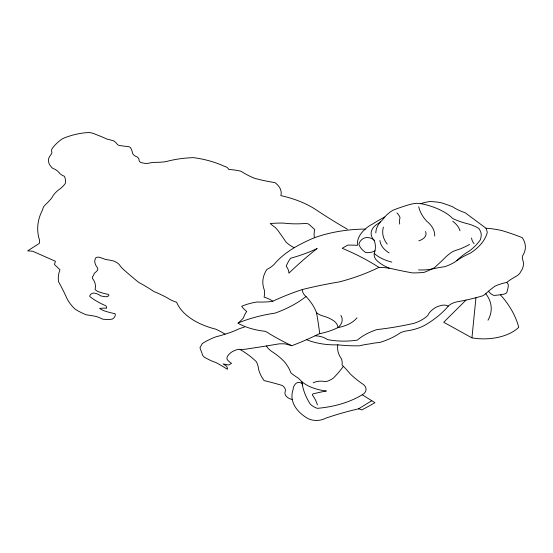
<?xml version="1.0" encoding="UTF-8"?>
<svg xmlns="http://www.w3.org/2000/svg" width="553" height="553" viewBox="0 0 553 553"><rect width="100%" height="100%" fill="white"/><g stroke="black" fill="none" stroke-linecap="round" stroke-linejoin="round"><path stroke-width="0.83" d="M500.347 294.742A181.156 104.593 0 0 1 518.742 327.307A40.68 23.482 0 0 1 471.937 337.862L475.96 297.708M465.985 300.085L443.713 322.254L471.937 337.862M358.544 408.854L371.782 400.725M362.277 394.801L374.934 402.688A235.454 135.934 0 0 1 361.773 409.897A24.38 14.074 0 0 0 358.745 408.805A221.635 127.964 0 0 0 325.399 418.324A12.726 7.348 0 0 1 306.936 417.985A55.722 32.171 0 0 1 293.104 389.54A21.132 12.201 0 0 1 295.973 383.402A3.608 2.088 0 0 1 300.479 382.704A3.608 2.088 0 0 1 302.422 385.158M306.59 339.68A49.404 28.521 0 0 0 337.821 344.83A100.128 57.809 0 0 0 359.36 345.825A53.129 30.671 0 0 1 369.674 343.918A40.023 23.108 0 0 1 379.558 342.528A66.678 38.496 0 0 0 400.199 332.892A16.943 9.781 0 0 1 406.123 330.991A40.715 23.509 0 0 0 425.008 325.157A125.144 72.249 0 0 0 447.405 307.157A16.369 9.449 0 0 1 457.725 301.703A150.222 86.731 0 0 0 482.651 295.827A16.334 9.429 0 0 0 485.769 293.684A146.642 84.664 0 0 1 495.135 286.053A43.099 24.885 0 0 1 506.735 282.417A78.989 45.602 0 0 1 514.49 277.212A18.284 10.555 0 0 0 520.815 271.544A35.095 20.261 0 0 0 522.398 258.935A27.816 16.058 0 0 1 522.55 255.921A43.556 25.148 0 0 0 522.226 237.645A184.412 106.466 0 0 0 502.283 230.691A58.058 33.519 0 0 0 485.976 228.223L465.08 212.684A45.885 26.489 0 0 1 452.727 206.836A99.975 57.719 0 0 0 440.7 202.633A43.127 24.899 0 0 0 429.937 201.534A30.671 17.71 0 0 0 420.805 203.691M347.325 229.198A635.452 366.874 0 0 1 315.881 209.67A88.515 51.104 0 0 0 280.869 195.624A29.406 16.977 0 0 0 274.931 182.608A116.738 67.397 0 0 1 254.166 178.156A81.077 46.811 0 0 1 241.108 171.299A40.728 23.516 0 0 0 228.714 169.474A7.811 4.507 0 0 0 223.896 166.107A76.058 43.915 0 0 0 193.626 157.66A72.554 41.89 0 0 0 165.693 161.697A49.044 28.314 0 0 1 153.554 162.368A38.516 22.238 0 0 0 146.732 163.612A31.334 18.09 0 0 1 140.787 162.499A6.297 3.636 0 0 1 139.024 160.294A8.095 4.673 0 0 0 137.179 156.948A9.546 5.516 0 0 1 132.506 153.036A36.74 21.214 0 0 0 130.335 147.451A4.583 2.647 0 0 0 127.833 146.538A79.694 46.01 0 0 1 119.607 145.515A3.989 2.302 0 0 1 117.243 144.222A19.79 11.426 0 0 0 113.752 140.918A56.655 32.71 0 0 0 106.777 139.017A121.142 69.941 0 0 0 95.856 134.462A17.032 9.83 0 0 0 89.662 132.554A37.196 21.477 0 0 0 76.784 134.151A43.673 25.217 0 0 0 67.86 136.646A25.583 14.772 0 0 0 61.507 139.349A73.508 42.436 0 0 0 52.77 147.692A11.274 6.512 0 0 0 51.671 151.411A7.728 4.459 0 0 1 51.394 154.011A38.724 22.355 0 0 0 48.36 159.485A33.899 19.569 0 0 0 49.556 164.635A53.593 30.94 0 0 0 51.339 166.965A6.83 3.947 0 0 0 53.786 168.783A15.38 8.883 0 0 1 57.837 171.326A38.309 22.12 0 0 1 60.139 173.829A15.415 8.896 0 0 0 64.279 176.213A29.551 17.06 0 0 1 65.316 183.396A38.828 22.417 0 0 1 59.012 189.589A42.719 24.664 0 0 0 51.761 197.967A146.4 84.519 0 0 1 44.51 205.612A20.765 11.993 0 0 0 42.616 209.801A111.374 64.3 0 0 0 38.841 237.852A25.251 14.578 0 0 1 39.318 243.403L27.65 250.868L32.696 251.235L55.418 261.258L54.471 264.534L59.994 269.726A68.855 39.754 0 0 0 58.507 281.636A522.502 301.668 0 0 1 66.885 298.323A73.273 42.305 0 0 0 75.263 309.279A72.09 41.62 0 0 0 86.206 314.802A96.727 55.846 0 0 1 95.78 316.385A32.655 18.85 0 0 1 102.623 319.15A21.733 12.546 0 0 0 112.197 319.15A10.542 6.083 0 0 0 115.1 313.724A58.777 33.933 0 0 1 103.473 310.565A15.131 8.737 0 0 1 99.713 308.387A29.786 17.198 0 0 1 106.549 308.194A6.995 4.037 0 0 0 105.692 305.726A77.932 44.993 0 0 1 89.793 296.546A5.924 3.422 0 0 1 93.554 292.993A10.804 6.242 0 0 1 100.39 295.758A22.95 13.251 0 0 0 105.519 296.747A3.747 2.164 0 0 0 108.768 295.661A2.081 1.203 0 0 0 106.715 294.078A44.012 25.41 0 0 1 99.367 292.005A8.585 4.956 0 0 1 95.095 289.343A33.422 19.293 0 0 0 92.482 278.463A7.583 4.376 0 0 1 92.683 276.472A11.91 6.878 0 0 0 94.148 273.465A31.369 18.111 0 0 0 97.625 270.092A11.095 6.401 0 0 0 97.28 267.403A18.526 10.694 0 0 1 95.399 264.154A18.18 10.5 0 0 1 95.89 257.691A4.168 2.406 0 0 1 99.022 257.173A51.858 29.938 0 0 1 105.478 259.461A42.083 24.297 0 0 1 113.545 260.981A18.408 10.631 0 0 1 119.172 264.472A64.141 37.03 0 0 0 122.642 268.723A664.547 383.671 0 0 0 138.623 282.362A194.725 112.425 0 0 1 153.9 291.514A115.536 66.706 0 0 1 167.753 298.129A30.401 17.551 0 0 0 176.642 302.277A67.908 39.208 0 0 0 215.629 329.125A71.952 41.544 0 0 1 225.03 334.157A72.581 41.904 0 0 0 235.578 330.418A38.938 22.479 0 0 1 244.35 327.106M225.03 334.157A77.641 44.828 0 0 1 216.175 336.749A33.788 19.507 0 0 0 209.767 339.473A50.765 29.309 0 0 0 202.17 343.662A122.483 70.715 0 0 1 199.979 347.657A104.538 60.353 0 0 0 202.004 353.111A12.698 7.334 0 0 0 204.361 357.203A78.014 45.042 0 0 0 210.776 360.515A26.827 15.491 0 0 0 215.836 362.464A182.428 105.319 0 0 1 227.311 369.28A11.226 6.484 0 0 0 226.467 366.065L223.094 363.922L228.659 364.994L231.527 363.342A28.168 16.265 0 0 1 227.311 359.733A10.562 6.097 0 0 1 228.154 355.351A19.085 11.019 0 0 1 238.274 349.316A20.205 11.668 0 0 0 247.896 348.825A920.019 531.17 0 0 0 279.106 343.855A51.706 29.855 0 0 1 284.843 343.855A52.438 30.277 0 0 1 291.756 345.708A250.765 144.775 0 0 0 319.088 333.825A59.634 34.431 0 0 0 337.987 327.59A31.327 18.09 0 0 0 356.948 317.809M294.244 247.716A37.749 21.795 0 0 1 285.866 241.861A491.534 283.786 0 0 0 279.797 233.138A74.558 43.044 0 0 0 275.387 227.539A76.162 43.97 0 0 1 270.203 223.53A81.879 47.268 0 0 1 283.323 223.08A62.047 35.821 0 0 0 305.152 223.467A4.113 2.371 0 0 1 309.148 224.518A179.836 103.826 0 0 1 314.747 229.64A54.422 31.417 0 0 0 314.415 237.728A156.679 90.457 0 0 0 294.244 247.716A110.669 63.899 0 0 0 275.719 262.544A31.231 18.035 0 0 1 266.94 269.394A61.535 35.53 0 0 0 264.299 289.924A57.505 33.201 0 0 1 264.078 297.155A27.733 16.009 0 0 1 272.864 301.205A217.26 125.434 0 0 1 302.284 289.544A308.45 178.08 0 0 1 339.169 281.94A163.073 94.148 0 0 0 378.909 267.362A41.205 23.786 0 0 1 395.008 269.435A345.445 199.439 0 0 0 412.393 272.899A58.736 33.913 0 0 0 424.11 272.353A67.279 38.841 0 0 0 431.706 269.062A13.472 7.777 0 0 0 436.448 265.779A219.707 126.851 0 0 0 443.727 259.011A72.402 41.8 0 0 1 451.642 252.251A22.417 12.947 0 0 1 458.603 249.514A72.574 41.904 0 0 0 469.525 244.488M314.415 237.728A98.849 57.07 0 0 1 365.305 229.08A33.139 19.134 0 0 1 372.646 224.006A160.432 92.627 0 0 1 384.826 216.97M240.126 349.565A103.065 59.503 0 0 1 256.495 361.883A68.558 39.581 0 0 1 258.645 369.425A78.657 45.415 0 0 0 264.106 380.595A212.131 122.469 0 0 1 282.217 385.462A12.871 7.431 0 0 1 285.009 392.271A12.042 6.954 0 0 0 292.288 399.549M291.756 345.708A286.295 165.292 0 0 1 269.657 333.922A20.385 11.772 0 0 0 265.101 331.295A52.894 30.539 0 0 1 237.942 323.208A85.114 49.141 0 0 0 243.438 317.94A52.507 30.318 0 0 1 246.735 311.477A38.012 21.947 0 0 1 241.682 306.279A46.632 26.924 0 0 1 257.021 301.986A52.044 30.049 0 0 0 265.399 301.966A31.12 17.966 0 0 0 272.864 301.205M340.918 315.404A23.641 13.652 0 0 1 337.987 327.59A21.145 12.207 0 0 0 334.33 321.231A31.376 18.111 0 0 0 324.017 316.288A17.385 10.037 0 0 1 316.551 312.742A104.289 60.208 0 0 0 306.016 296.519A21.401 12.353 0 0 1 302.284 289.544M266.477 345.95A28.162 16.258 0 0 0 272.187 351.749A91.957 53.088 0 0 1 284.671 362.07A87.588 50.572 0 0 1 290.913 372.888A68.579 39.595 0 0 0 298.019 377.934A52.68 30.415 0 0 1 301.371 381.259A38.627 22.3 0 0 0 326.339 390.999A125.013 72.173 0 0 0 314.533 393.536A2.295 1.327 0 0 0 312.535 394.372A2.295 1.327 0 0 0 313.012 395.775A81.153 46.853 0 0 1 317.401 404.934M301.897 381.805A136.992 79.093 0 0 0 310.316 404.153A21.069 12.166 0 0 0 317.228 408.342A76.632 44.24 0 0 0 363.964 393.632A14.565 8.406 0 0 0 363.625 384.667A132.167 76.307 0 0 1 349.966 373.662A172.488 99.581 0 0 0 342.037 364.994A31.908 18.422 0 0 0 341.194 358.468A50.745 29.295 0 0 1 337.821 344.83M343.351 366.3A164.697 95.088 0 0 1 333.597 377.851A21.201 12.242 0 0 1 327.521 381.162A5.869 3.387 0 0 1 324.321 381.452A11.378 6.567 0 0 0 313.185 382.821M365.305 229.08A45.906 26.503 0 0 0 357.418 245.366A56.399 32.565 0 0 0 347.713 245.117L342.224 248.29A229.993 132.782 0 0 1 378.909 267.362M306.016 296.519A109.985 63.498 0 0 1 275.055 313.122A110.088 63.56 0 0 0 238.205 322.987M316.551 312.742A1290.204 744.891 0 0 1 319.724 333.694M315.127 335.768A17.413 10.051 0 0 1 327.521 339.611A52.528 30.325 0 0 0 357.383 340.116A56.019 32.344 0 0 1 376.925 329.595A214.488 123.831 0 0 0 414.252 323.256A38.454 22.203 0 0 0 427.863 315.397A27.325 15.774 0 0 1 432.695 309.562A18.014 10.403 0 0 1 441.038 305.512A6.09 3.518 0 0 1 448.255 306.134M389.616 268.295A43.431 25.079 0 0 1 378.204 261.749A20.592 11.889 0 0 1 374.243 253.433A56.199 32.447 0 0 0 374.298 240.493A24.781 14.309 0 0 1 376.413 224.649A34.099 19.687 0 0 0 383.588 218.559A46.784 27.014 0 0 1 392.872 210.271A142.066 82.017 0 0 1 408.729 204.817A26.565 15.339 0 0 1 416.796 203.269A29.558 17.067 0 0 1 428.423 205.488A57.823 33.387 0 0 1 442.124 210.949A46.231 26.689 0 0 1 452.575 218.442A58.39 33.712 0 0 0 465.716 223.288A34.099 19.687 0 0 1 478.857 228.5A34.473 19.901 0 0 1 481.234 234.071A47.385 27.36 0 0 1 480.287 239.919A80.233 46.321 0 0 1 469.366 250.979A80.081 46.238 0 0 0 456.743 260.712M374.298 240.493A8.371 4.832 0 0 0 367.586 237.527A6.256 3.608 0 0 0 362.678 238.896A18.463 10.659 0 0 0 358.883 244.385A30.65 17.696 0 0 0 365.851 252.603A10.673 6.166 0 0 0 374.975 250.855M485.976 228.223A40.963 23.648 0 0 1 487.248 232.613A69.284 40.003 0 0 1 470.32 253.17A79.902 46.134 0 0 0 455.921 261.299A40.182 23.198 0 0 1 444.681 266.691A120.291 69.45 0 0 0 431.706 269.062A31.141 17.979 0 0 1 418.566 269.885M391.814 262.115A39.387 22.742 0 0 1 374.243 253.433M375.812 232.958A44.371 25.618 0 0 1 380.651 221.663M387.218 244.108A51.042 29.468 0 0 1 383.409 227.11M389.118 252.887A33.512 19.348 0 0 1 379.932 240.451M396.86 212.953A21.304 12.297 0 0 1 400.026 217.702A42.906 24.767 0 0 0 399.715 224.096M418.697 206.739A74.731 43.148 0 0 0 426.778 221.269A41.876 24.18 0 0 1 434.699 236.076M425.513 231.507A14.032 8.101 0 0 1 418.87 240.825M452.734 221.276A36.816 21.256 0 0 1 460.02 230.781M474.115 243.666A25.348 14.634 0 0 1 471.578 237.997M506.735 282.417A9.926 5.73 0 0 1 508.207 286.392A75.07 43.341 0 0 1 506.569 293A7.86 4.535 0 0 1 501.523 294.542A33.159 19.141 0 0 1 493.794 295.399A14.053 8.115 0 0 1 488.61 291.175M485.769 293.684A63.941 36.92 0 0 1 487.988 320.194M317 248.601A556.463 321.272 0 0 0 288.894 273.196A28.5 16.452 0 0 0 286.26 266.352A65.517 37.825 0 0 1 290.65 258.237A131.22 75.761 0 0 0 317 248.601"/></g></svg>
